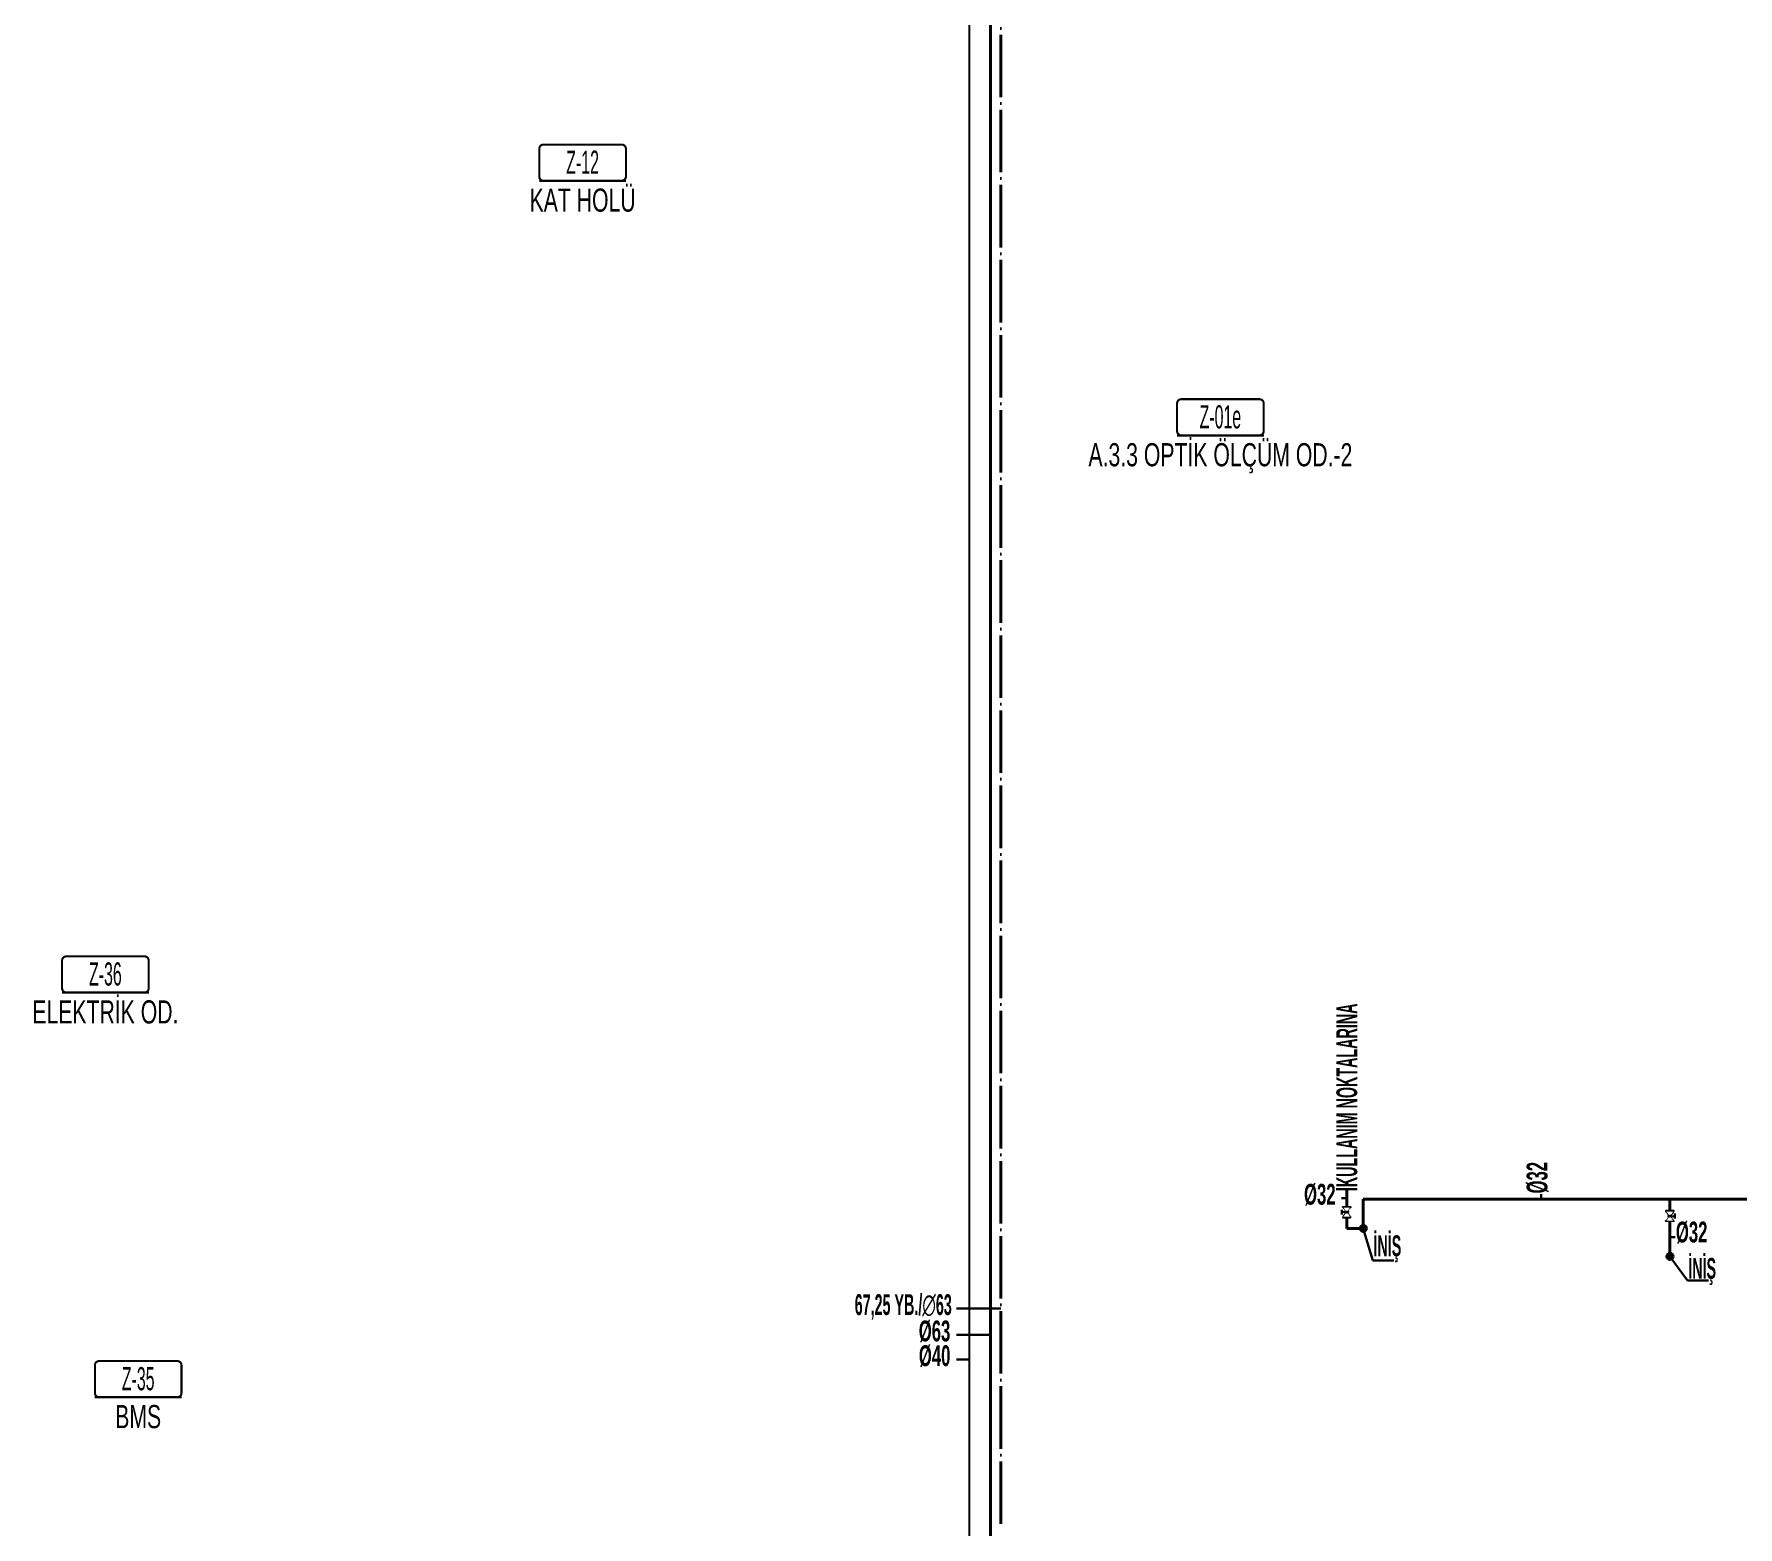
# Model space of a CAD drawing. Header units: centimetres. Extents: x 405464 to 563355, y 50011 to 66875.
# Drawn here: x 493772 to 495409, y 52684 to 54118 of the extents above; entities that cross this region are included whole.
import ezdxf
from ezdxf.enums import TextEntityAlignment as Align

# ---------------------------------------------------------------- set-up
doc = ezdxf.new("R2010")
doc.units = ezdxf.units.CM
doc.linetypes.add('SOGUKSU1', pattern=[72, 60, -6, 0, -6])
for name, color, linetype in [('-M-MAHAL-DEBILER', 7, 'Continuous'), ('-M-MAHAL-ETIKET-NOT', 7, 'Continuous'), ('-M-MAHAL-ETIKET-NOTM', 7, 'Continuous'), ('-M-MAHAL-ETK-', 7, 'Continuous'), ('-M-MAHAL-HAVA-DEGISIM', 7, 'Continuous'), ('-M-MAHAL-NO', 7, 'Continuous'), ('-M-MAHAL-NOM', 7, 'Continuous'), ('0-KRCN DI SU', 41, 'D')]:
    doc.layers.add(name, color=color, linetype=linetype)
for name, color, linetype, lineweight in [('0-KRCN-IST-KÜRESEL VANA', 4, 'Continuous', 25), ('0-KRCN-SHT YUMUŞAK SU ÇAP', 201, 'Continuous', 30), ('0-KRCN-SHT-PROSES-BORU', 1, '0-Y_LINE', 40), ('0-KRCN-SHT-SOGUKSU', 141, 'SOGUKSU1', 40), ('0-KRCN-SHT-YAZI-ÇAP-TEMSU', 81, 'Continuous', 30), ('0-MEK-SHT-SOGUKSU', 141, 'SOGUKSU1', 30)]:
    doc.layers.add(name, color=color, linetype=linetype, lineweight=lineweight)
doc.styles.add('-M-ISSO-TEXT-TTF', font='ARIALN.TTF')
doc.styles.add('-M-MHLETK-NOT', font='romans.shx', dxfattribs={"width": 0.7})
doc.styles.add('-M-MHLETK-TEXT', font='ARIALN.TTF', dxfattribs={"width": 0.7})
doc.styles.add('BORU', font='AGENCYR.TTF')
doc.styles.add('CAP', font='ARIALNB.TTF')
doc.styles.get("Standard").update_dxf_attribs({"font": 'arial.ttf'})
doc.linetypes.add('0-Y_LINE', pattern='A,100,-0.5,["Y",BORU,S=9,R=0,X=0,Y=-4.5],-5', length=105.5)
doc.linetypes.add('D', pattern='A,12,-1,["D",Standard,S=1,R=0,X=-0.1,Y=-0.5],-1.6', length=14.6)

# ---------------------------------------------------------------- blocks, each defined once
blk = doc.blocks.new('0-MEK-SHT-KÜRESELVANA')
at = {"layer": '0-KRCN-IST-KÜRESEL VANA'}
blk.add_hatch(color=256, dxfattribs=at).paths.add_polyline_path([(1.4, 0, 1), (-1.4, 0, 1)])
for p, q in [((-1.1, 0.9), (-4.2, 3)), ((-4.2, -3.1), (-4.2, 3)), ((-4.2, 3), (-4.2, -3.1)), ((-2.4, 4.6), (2.3, 4.6)), ((0, 4.6), (-2.4, 4.6)), ((0, 0), (0, 4.6)), ((2.3, 4.6), (0, 4.6)), ((1.1, 0.8), (4.3, 3)), ((4.3, -3.1), (4.3, 3)), ((4.3, 3), (4.3, -3.1)), ((-4.2, -3.1), (-1.1, -0.9)), ((4.3, -3.1), (1.1, -0.8))]:
    blk.add_line(p, q, dxfattribs=at)
for points in [[(-4.5, 3.7), (-5, 3.7), (-5, -3.8), (-4.5, -3.8)], [(4.6, 3.7), (5, 3.7), (5, -3.8), (4.6, -3.8)]]:
    blk.add_lwpolyline(points, close=True, dxfattribs=at)
blk.add_circle((0, 0), 1.42, dxfattribs=at)
blk.add_wipeout([(4.3, 3), (4.3, -3.1), (1.1, -0.9), (1.2, -0.8), (1.2, -0.7), (1.2, -0.7), (1.3, -0.6), (1.3, -0.5), (1.4, -0.4), (1.4, -0.3), (1.4, -0.2), (1.4, -0.1), (1.4, 0), (1.4, 0.1), (1.4, 0.2), (1.4, 0.2), (1.4, 0.3), (1.4, 0.4), (1.3, 0.5), (1.3, 0.6), (1.2, 0.7), (1.2, 0.7), (1.2, 0.8), (1.1, 0.8), (1.1, 0.9)]).dxf.layer = '0-KRCN-IST-KÜRESEL VANA'
blk.add_wipeout([(-4.2, 3), (-4.2, -3.1), (-1.1, -0.9), (-1.2, -0.8), (-1.2, -0.7), (-1.2, -0.7), (-1.3, -0.6), (-1.3, -0.5), (-1.4, -0.4), (-1.4, -0.3), (-1.4, -0.2), (-1.4, -0.1), (-1.4, 0), (-1.4, 0.1), (-1.4, 0.2), (-1.4, 0.2), (-1.4, 0.3), (-1.4, 0.4), (-1.3, 0.5), (-1.3, 0.6), (-1.2, 0.7), (-1.2, 0.7), (-1.2, 0.8), (-1.1, 0.8), (-1.1, 0.9)]).dxf.layer = '0-KRCN-IST-KÜRESEL VANA'
blk = doc.blocks.new('M-MHLETK-YNG')
at = {"layer": '-M-MAHAL-ETIKET-NOT', "color": 3, "style": '-M-MHLETK-NOT', "width": 0.5, "flags": 9}
for tag, p, height in [('KLKTR', (-2.617, 1.425), 0.04), ('HL', (-2.616, 1.493), 0.0286), ('RDY-BOY1', (-2.614, 1.37), 0.0286), ('RDY-BOY2', (-2.614, 1.32), 0.0286), ('RDY-BOY3', (-2.614, 1.27), 0.0286), ('RDY-BOY4', (-2.614, 1.22), 0.0286), ('KON-BOY1', (-2.614, 1.14), 0.0286), ('KON-BOY2', (-2.614, 1.09), 0.0286), ('KON-BOY3', (-2.614, 1.04), 0.0286), ('FCU-TIP1', (-2.614, 0.96), 0.0286), ('FCU-TIP2', (-2.614, 0.91), 0.0286), ('FCU-TIP3', (-2.614, 0.86), 0.0286), ('VRV-TIP1', (-2.614, 0.759), 0.0286), ('VRV-TIP2', (-2.614, 0.709), 0.0286)]:
    blk.add_attdef(tag, p, '', height=height, dxfattribs=at)
for tag, p in [('ALAN', (-2.581, 1.562)), ('KIS', (-2.59, 1.616))]:
    blk.add_attdef(tag, text='', height=0.04, dxfattribs=at).set_placement(p, align=Align.MIDDLE_CENTER)
at = {"layer": '-M-MAHAL-ETIKET-NOTM', "color": 3, "style": '-M-ISSO-TEXT-TTF', "width": 0.8, "flags": 8}
blk.add_attdef('MAH-ADI2', text='', height=1.111, dxfattribs=at).set_placement((0, -2.549), align=Align.MIDDLE_CENTER)
at = {"layer": '-M-MAHAL-HAVA-DEGISIM', "style": '-M-MHLETK-NOT', "width": 0.5, "flags": 8}
blk.add_attdef('HAVADEG', text='', height=0.6, dxfattribs=at).set_placement((0, 3.611), align=Align.MIDDLE_CENTER)
blk.add_wipeout([(-2.078, 1.735), (2.078, 1.735), (2.078, 0), (-2.078, 0)]).dxf.layer = '-M-MAHAL-ETK-'
at = {"layer": '-M-MAHAL-ETK-', "color": 0}
for p, q in [((-2.078, 0), (2.078, 0)), ((-1.161, 0), (-1.161, 0))]:
    blk.add_line(p, q, dxfattribs=at)
blk.add_lwpolyline([(-1.878, 1.735, 0.1, 0.1, 0), (1.878, 1.735, 0.1, 0.1, -0.414214), (2.078, 1.535, 0.1, 0.1, 0), (2.078, 0.2, 0.1, 0.1, -0.414214), (1.878, 0, 0.1, 0.1, 0), (-1.878, 0, 0.1, 0.1, -0.414214), (-2.078, 0.2, 0.1, 0.1, 0), (-2.078, 1.535, 0.1, 0.1, -0.414214)], format="xyseb", close=True, dxfattribs=at)
at = {"layer": '-M-MAHAL-DEBILER', "color": 4, "style": '-M-MHLETK-NOT', "width": 0.5, "flags": 8}
blk.add_attdef('DEBIS', text='', height=0.4, dxfattribs=at).set_placement((-2.173, 2.145), align=Align.MIDDLE_CENTER)
at = {"layer": '-M-MAHAL-DEBILER', "color": 191, "style": '-M-MHLETK-NOT', "width": 0.5, "flags": 8}
blk.add_attdef('DEBIR', text='', height=0.4, dxfattribs=at).set_placement((-1.613, 2.145), align=Align.MIDDLE_CENTER)
at = {"layer": '-M-MAHAL-DEBILER', "color": 31, "style": '-M-MHLETK-NOT', "width": 0.5, "flags": 8}
blk.add_attdef('DEBIF', text='', height=0.4, dxfattribs=at).set_placement((1.585, 2.145), align=Align.MIDDLE_CENTER)
at = {"layer": '-M-MAHAL-DEBILER', "color": 1, "style": '-M-MHLETK-NOT', "width": 0.5, "flags": 8}
blk.add_attdef('DEBIE', text='', height=0.4, dxfattribs=at).set_placement((2.32, 2.145), align=Align.MIDDLE_CENTER)
at = {"layer": '-M-MAHAL-ETIKET-NOT', "color": 3, "style": '-M-MHLETK-NOT', "width": 0.5, "flags": 9}
for tag, p in [('FCU-ADET1', (-2.524, 0.96)), ('FCU-ADET2', (-2.524, 0.91)), ('FCU-ADET3', (-2.524, 0.86)), ('HLA', (-2.521, 1.493)), ('RDY-TIP1', (-2.5, 1.37)), ('RDY-TIP2', (-2.5, 1.32)), ('RDY-TIP3', (-2.5, 1.27)), ('RDY-TIP4', (-2.5, 1.22)), ('KON-TIP1', (-2.5, 1.14)), ('KON-TIP2', (-2.5, 1.09)), ('KON-TIP3', (-2.5, 1.04)), ('FCU-KAP1', (-2.398, 0.96)), ('FCU-KAP2', (-2.398, 0.91)), ('FCU-KAP3', (-2.398, 0.86)), ('RDY-ADET1', (-2.389, 1.37)), ('RDY-ADET2', (-2.389, 1.32)), ('RDY-ADET3', (-2.389, 1.27)), ('RDY-ADET4', (-2.389, 1.22)), ('KON-ADET1', (-2.389, 1.14)), ('KON-ADET2', (-2.389, 1.09)), ('KON-ADET3', (-2.389, 1.04)), ('FCU-DUY1', (-2.272, 0.96)), ('FCU-DUY2', (-2.272, 0.91)), ('FCU-DUY3', (-2.272, 0.86)), ('RDY-ISI1', (-2.265, 1.37)), ('RDY-ISI2', (-2.265, 1.32)), ('RDY-ISI3', (-2.265, 1.27)), ('RDY-ISI4', (-2.265, 1.22)), ('KON-ISI1', (-2.265, 1.14)), ('KON-ISI2', (-2.265, 1.09)), ('KON-ISI3', (-2.265, 1.04)), ('AHU', (-2.225, 1.439)), ('SHG', (-2.225, 1.493)), ('FCU-SOG1', (-2.154, 0.96)), ('FCU-SOG2', (-2.154, 0.91)), ('FCU-SOG3', (-2.154, 0.86)), ('LHG', (-2.132, 1.493)), ('RDY-BNP1', (-2.102, 1.37)), ('RDY-BNP2', (-2.102, 1.32)), ('RDY-BNP3', (-2.102, 1.27)), ('RDY-BNP4', (-2.102, 1.22)), ('KON-BNP1', (-2.102, 1.14)), ('KON-BNP2', (-2.102, 1.09)), ('KON-BNP3', (-2.102, 1.04)), ('FCU-ISI1', (-2.044, 0.96)), ('FCU-ISI2', (-2.044, 0.91)), ('FCU-ISI3', (-2.044, 0.86)), ('HG', (-2.039, 1.493)), ('RDY-BNK1', (-1.964, 1.37)), ('RDY-BNK2', (-1.964, 1.32)), ('RDY-BNK3', (-1.964, 1.27)), ('RDY-BNK4', (-1.964, 1.22)), ('KON-BNK1', (-1.964, 1.14)), ('KON-BNK2', (-1.964, 1.09)), ('KON-BNK3', (-1.964, 1.04)), ('HGA', (-1.962, 1.493)), ('EF', (-1.962, 1.439)), ('FCU-DEBI1', (-1.95, 0.96)), ('FCU-DEBI2', (-1.95, 0.91)), ('FCU-DEBI3', (-1.95, 0.86)), ('FCU-BNP1', (-1.831, 0.96)), ('FCU-BNP2', (-1.831, 0.91)), ('FCU-BNP3', (-1.831, 0.86)), ('FCU-BNK1', (-1.614, 0.96)), ('FCU-BNK2', (-1.614, 0.91)), ('FCU-BNK3', (-1.614, 0.86)), ('VRV-ADET1', (-2.524, 0.759)), ('VRV-ADET2', (-2.524, 0.709)), ('VRV-KAP1', (-2.398, 0.759)), ('VRV-KAP2', (-2.398, 0.709)), ('VRV-DUY1', (-2.272, 0.759)), ('VRV-DUY2', (-2.272, 0.709)), ('VRV-SOG1', (-2.154, 0.759)), ('VRV-SOG2', (-2.154, 0.709)), ('VRV-ISI1', (-2.044, 0.759)), ('VRV-ISI2', (-2.044, 0.709)), ('VRV-DEBI1', (-1.95, 0.759)), ('VRV-DEBI2', (-1.95, 0.709)), ('VRV-BNP1', (-1.831, 0.759)), ('VRV-BNP2', (-1.831, 0.709)), ('VRV-BNK1', (-1.614, 0.759)), ('VRV-BNK2', (-1.614, 0.709))]:
    blk.add_attdef(tag, p, '', height=0.0286, dxfattribs=at)
at = {"layer": '-M-MAHAL-ETIKET-NOT', "color": 3}
for tag, height, style, width, flags, p in [('RH', 0.04, '-M-MHLETK-NOT', 0.5, 9, (-2.39, 1.616)), ('YUKSEKLIK', 0.04, '-M-MHLETK-NOT', 0.5, 9, (-2.324, 1.562)), ('YAZ', 0.04, '-M-MHLETK-NOT', 0.5, 9, (-2.178, 1.616)), ('MAH-ADI', 1.111, '-M-ISSO-TEXT-TTF', 0.8, 8, (0, -0.931))]:
    blk.add_attdef(tag, text='', height=height, dxfattribs=dict(at, style=style, width=width, flags=flags)).set_placement(p, align=Align.MIDDLE_CENTER)
at = {"layer": '-M-MAHAL-HAVA-DEGISIM', "style": '-M-MHLETK-NOT', "width": 0.5, "flags": 8}
blk.add_attdef('HAVA', text='', height=0.6, dxfattribs=at).set_placement((0, 2.399), align=Align.MIDDLE_CENTER)
at = {"layer": '-M-MAHAL-NO', "color": 7, "style": '-M-MHLETK-TEXT', "width": 0.6, "flags": 8}
blk.add_attdef('MAH-NO', text='', height=1.111, dxfattribs=at).set_placement((0, 0.889), align=Align.MIDDLE_CENTER)
at = {"layer": '-M-MAHAL-NOM', "color": 7, "style": '-M-MHLETK-TEXT', "width": 0.6, "flags": 8}
blk.add_attdef('MAH-NOM', text='', height=1.111, dxfattribs=at).set_placement((0, 0.889), align=Align.MIDDLE_CENTER)

msp = doc.modelspace()

# ---------------------------------------------------------------- hatches: boundary and pattern name
at = {"layer": '0-KRCN-SHT-PROSES-BORU'}
h = msp.add_hatch(color=256, dxfattribs=at)
h.dxf.hatch_style = 1
edge = h.paths.add_edge_path()
edge.add_arc((495048.8, 52971.1), 3, 0, 360)
edge = h.paths.add_edge_path(flags=16)
edge.add_arc((495048.8, 52971.1), 1.8, 0, 360)
h = msp.add_hatch(color=256, dxfattribs=at)
h.dxf.hatch_style = 1
edge = h.paths.add_edge_path()
edge.add_arc((495343.3, 52944.2), 3, 270, 630)
edge = h.paths.add_edge_path(flags=16)
edge.add_arc((495343.3, 52944.2), 1.8, 270, 630)

# ---------------------------------------------------------------- linework, layer by layer
at = {"layer": '0-KRCN DI SU', "linetype": 'D', "ltscale": 5}
msp.add_line((494670.7, 52590.3), (494670.7, 54919.8), dxfattribs=at)
at = {"layer": '0-KRCN-SHT YUMUŞAK SU ÇAP', "linetype": 'Continuous'}
for p, q in [((495032.9, 53000), (495027.9, 53000)), ((495219.6, 52999), (495219.6, 53004)), ((495343.3, 52962.8), (495348.3, 52962.8)), ((494690.7, 52869), (494658.2, 52869)), ((494670.7, 52845.2), (494658.2, 52845.2))]:
    msp.add_line(p, q, dxfattribs=at)
at = {"layer": '0-KRCN-SHT-PROSES-BORU'}
for p, q in [((494690.7, 52610.3), (494690.7, 54939.8)), ((495032.9, 53008.8), (495032.9, 52971.1)), ((495048.8, 52974.1), (495048.8, 52999)), ((495048.8, 52999), (496307.6, 52999)), ((495343.3, 52947.2), (495343.3, 52999)), ((495045.8, 52971.1), (495032.9, 52971.1))]:
    msp.add_line(p, q, dxfattribs=at)
for centre, radius in [((495048.8, 52971.1), 3), ((495048.8, 52971.1), 1.8), ((495343.3, 52944.2), 3), ((495343.3, 52944.2), 1.8)]:
    msp.add_circle(centre, radius, dxfattribs=at)
at = {"layer": '0-KRCN-SHT-SOGUKSU'}
msp.add_line((494700.7, 52687.4), (494700.7, 54949.8), dxfattribs=at)
at = {"layer": '0-KRCN-SHT-YAZI-ÇAP-TEMSU', "linetype": 'Continuous'}
for p, q in [((495022.9, 53008.8), (495042.9, 53008.8)), ((495048.8, 52971.1), (495058, 52940.3)), ((495058, 52940.3), (495078.2, 52940.3)), ((495343.3, 52944.2), (495360.3, 52921)), ((495360.3, 52921), (495380.5, 52921)), ((494700.7, 52894.2), (494658.2, 52894.2))]:
    msp.add_line(p, q, dxfattribs=at)

# ---------------------------------------------------------------- block references
at = {"layer": '-M-MAHAL-ETK-', "xscale": 20, "yscale": 20, "zscale": 20}
for p, values in [((494299.1, 53977.1), {'MAH-NO': 'Z-12', 'MAH-ADI': 'KAT HOLÜ'}), ((494911.6, 53732.6), {'MAH-NO': 'Z-01e', 'MAH-ADI': 'A.3.3 OPTİK ÖLÇÜM OD.-2'}), ((493840.8, 53197.6), {'MAH-NO': 'Z-36', 'MAH-ADI': 'ELEKTRİK OD.'}), ((493872.3, 52809), {'MAH-NO': 'Z-35', 'MAH-ADI': 'BMS'})]:
    msp.add_blockref('M-MHLETK-YNG', p, dxfattribs=at).add_auto_attribs(values)

# ---------------------------------------------------------------- texts
at = {"layer": '0-KRCN-SHT YUMUŞAK SU ÇAP', "linetype": 'Continuous', "style": 'CAP', "width": 0.7}
msp.add_text('Ø32', height=20, rotation=90, dxfattribs=at).set_placement((495225.7, 53004.6))
for s, p in [('Ø32', (494991.9, 52993.9)), ('Ø63', (494621.9, 52862.6)), ('Ø40', (494622, 52838.9))]:
    msp.add_text(s, height=20, dxfattribs=at).set_placement(p)
at = {"layer": '0-KRCN-SHT-YAZI-ÇAP-TEMSU', "linetype": 'Continuous', "style": 'CAP', "width": 0.6}
msp.add_text('KULLANIM NOKTALARINA', height=20, rotation=90, dxfattribs=at).set_placement((495043, 53010.7))
for s, p in [('İNİŞ', (495058.6, 52944.4)), ('İNİŞ', (495360.9, 52922.7)), ('67,25 YB./∅63', (494560.4, 52887.9))]:
    msp.add_text(s, height=20, dxfattribs=at).set_placement(p)

# ---------------------------------------------------------------- next in the draw order: block references
at = {"layer": '0-MEK-SHT-SOGUKSU'}
for p, rotation in [((495032.9, 52986.7), 90.00000000000021), ((495343.3, 52982.9), 270)]:
    msp.add_blockref('0-MEK-SHT-KÜRESELVANA', p, dxfattribs=dict(at, rotation=rotation))

# ---------------------------------------------------------------- next in the draw order: texts
at = {"layer": '0-KRCN-SHT YUMUŞAK SU ÇAP', "linetype": 'Continuous', "style": 'CAP', "width": 0.7}
msp.add_text('Ø32', height=20, dxfattribs=at).set_placement((495349, 52957.6))

doc.saveas('drawing.dxf')
